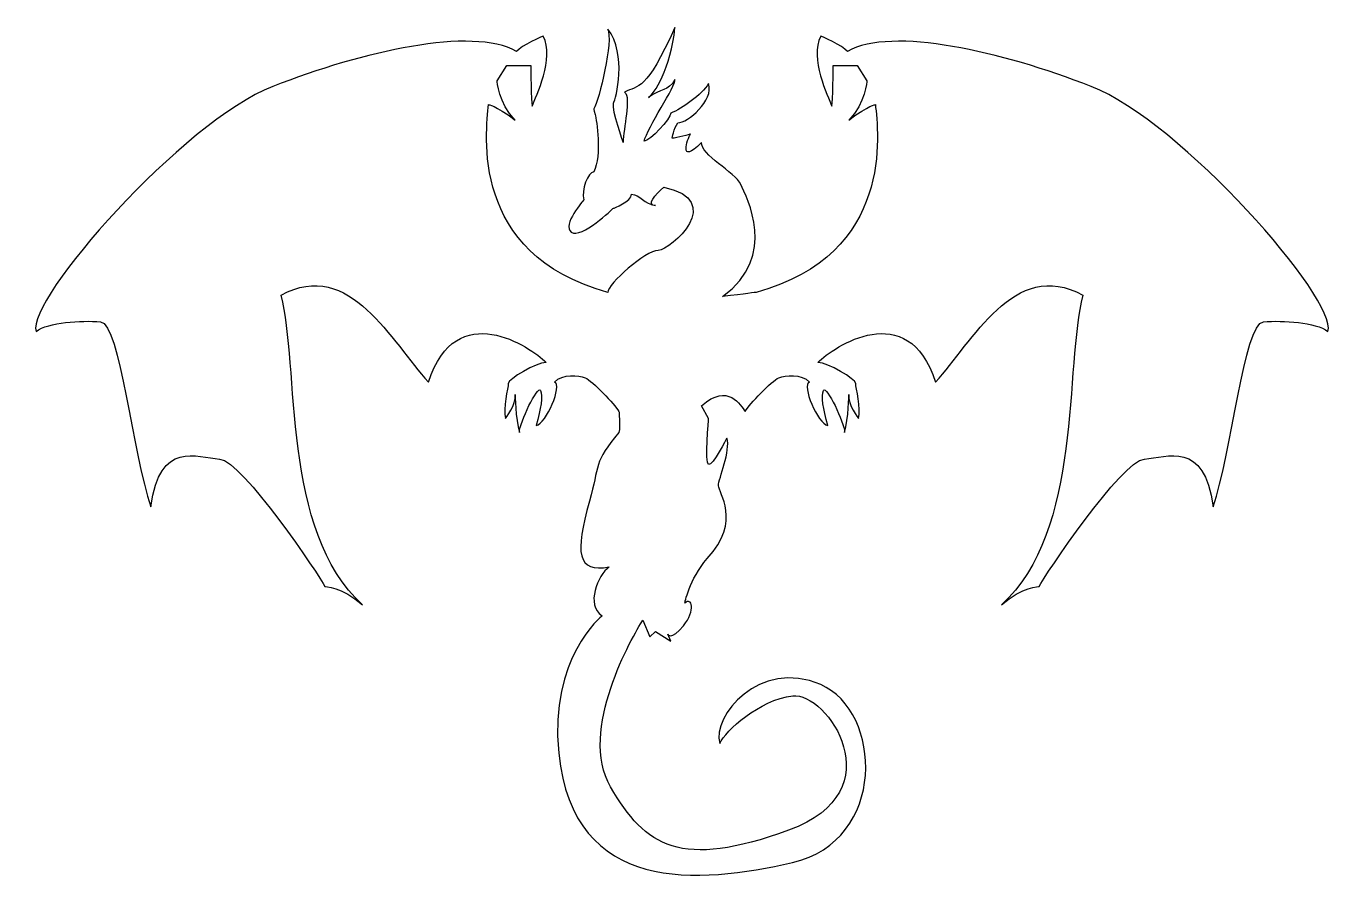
# Model space of a CAD drawing. Header units: centimetres. Extents: x -10.5 to 10.5, y -7.1 to 6.8.
import ezdxf

# ---------------------------------------------------------------- set-up
doc = ezdxf.new("R2010")
doc.units = ezdxf.units.CM
doc.header["$MEASUREMENT"] = 0
doc.layers.add('Camada 1', color=7, linetype='Continuous')

msp = doc.modelspace()

# ---------------------------------------------------------------- linework, layer by layer
at = {"layer": 'Camada 1'}
msp.add_open_spline([(-1.00732, 0.63909), (-1.07447, 0.75098), (-1.43266, 1.13156), (-1.54456, 1.17635), (-1.54456, 1.17635), (-1.65651, 1.22112), (-1.90275, 1.2435), (-2.03706, 1.10917), (-2.03706, 1.10917), (-1.90276, 1.0644), (-2.17139, 0.43758), (-2.32808, 0.41522), (-2.32808, 0.41522), (-2.2609, 0.68383), (-2.21616, 0.88536), (-2.2609, 0.97484), (-2.2609, 0.97484), (-2.30567, 1.06438), (-2.59671, 0.45999), (-2.59671, 0.3033), (-2.59671, 0.3033), (-2.66386, 0.52714), (-2.66386, 0.90769), (-2.66386, 0.90769), (-2.66386, 0.90769), (-2.64145, 0.75098), (-2.82052, 0.52714), (-2.82052, 0.52714), (-2.82052, 0.52714), (-2.86531, 0.68383), (-2.77578, 1.01961), (-2.77578, 1.08676), (-2.77578, 1.08676), (-2.77578, 1.15396), (-2.32805, 1.42254), (-2.17134, 1.42254), (-2.17134, 1.42254), (-2.41759, 1.66879), (-3.60403, 2.47468), (-4.05173, 1.10914), (-4.05173, 1.10914), (-4.63376, 1.73594), (-5.30533, 3.10145), (-6.40221, 2.49706), (-6.40221, 2.49706), (-6.11119, 1.37779), (-6.40221, -1.28608), (-5.10385, -2.45015), (-5.10385, -2.45015), (-5.43963, -2.15913), (-5.70826, -2.15913), (-5.70826, -2.15913), (-5.70826, -2.15913), (-5.77541, -2.00242), (-7.02898, -0.14443), (-7.38717, -0.12208), (-7.38717, -0.12208), (-7.74536, -0.09967), (-8.34975, 0.19132), (-8.48408, -0.88318), (-8.48408, -0.88318), (-8.77512, -0.07725), (-8.9766, 2.04937), (-9.29, 2.07175), (-9.29, 2.07175), (-9.6034, 2.09413), (-10.11825, 2.07175), (-10.31973, 1.91506), (-10.31973, 1.91506), (-10.47642, 2.42992), (-7.96922, 5.27289), (-6.53658, 5.83254), (-6.53658, 5.83254), (-5.10389, 6.39216), (-3.3578, 6.79509), (-2.64149, 6.39216), (-2.64149, 6.39216), (-2.57434, 6.48172), (-2.21617, 6.63841), (-2.21617, 6.63841), (-2.21617, 6.63841), (-2.03707, 6.28024), (-2.32809, 5.67586), (-2.39524, 5.51914), (-2.39524, 5.51914), (-2.41762, 5.83254), (-2.41762, 6.16832), (-2.41762, 6.16832), (-2.41762, 6.16832), (-2.41762, 6.16832), (-2.79818, 6.16832), (-2.79818, 6.16832), (-2.79818, 6.16832), (-2.79818, 6.16832), (-2.95487, 5.92207), (-2.95487, 5.92207), (-2.95487, 5.92207), (-2.95487, 5.92207), (-2.93249, 5.5639), (-2.66388, 5.29527), (-2.66388, 5.29527), (-2.99966, 5.54152), (-3.0892, 5.54152), (-3.0892, 5.54152), (-3.0892, 5.54152), (-3.13397, 5.1162), (-3.4026, 3.14625), (-1.18642, 2.54183), (-1.18642, 2.54183), (-1.18642, 2.67613), (-0.58201, 3.2134), (-0.38053, 3.2134), (-0.38053, 3.2134), (-0.1791, 3.2134), (0.71635, 4.01927), (-0.29099, 4.22075), (-0.29099, 4.22075), (-0.42529, 4.10883), (-0.58201, 3.92973), (-0.42529, 3.92973), (-0.42529, 3.92973), (-0.60439, 3.95211), (-0.67154, 4.10883), (-0.80584, 4.10883), (-0.80584, 4.10883), (-0.80584, 3.99688), (-1.09686, 3.88497), (-1.09686, 3.88497), (-1.09686, 3.88497), (-1.09686, 3.88497), (-1.61171, 3.3925), (-1.76845, 3.50442), (-1.76845, 3.50442), (-1.92516, 3.61634), (-1.567, 4.01927), (-1.567, 4.01927), (-1.567, 4.01927), (-1.61177, 4.17598), (-1.49985, 4.467), (-1.41031, 4.467), (-1.41031, 4.467), (-1.27601, 4.73563), (-1.36552, 5.29528), (-1.3879, 5.38479), (-1.3879, 5.38479), (-1.41028, 5.47435), (-1.41028, 5.47435), (-1.41028, 5.47435), (-1.41028, 5.47435), (-1.32072, 5.60865), (-1.09685, 6.57126), (-1.18642, 6.75033), (-1.18642, 6.75033), (-0.87302, 6.3474), (-1.05209, 5.63106), (-1.09686, 5.56389), (-1.09686, 5.56389), (-1.11927, 5.45197), (-0.9402, 4.93709), (-0.9402, 4.93709), (-0.9402, 4.93709), (-0.9402, 5.16095), (-0.80587, 5.65342), (-0.91779, 5.74298), (-0.91779, 5.74298), (-0.69395, 5.8549), (-0.58201, 5.74298), (-0.11192, 6.77271), (-0.11192, 6.77271), (-0.1791, 6.12353), (-0.44768, 5.69824), (-0.53724, 5.65344), (-0.53724, 5.65344), (-0.33579, 5.81013), (-0.22384, 5.743), (-0.11192, 5.94446), (-0.11192, 5.94446), (-0.08951, 5.85492), (-0.55965, 5.16095), (-0.60442, 4.9595), (-0.60442, 4.9595), (-0.51488, 4.9595), (-0.1791, 5.31769), (-0.1791, 5.4072), (-0.1791, 5.4072), (0.00002, 5.47435), (0.3134, 5.69822), (0.42534, 5.87729), (0.42534, 5.87729), (0.51488, 5.60866), (0.08956, 5.25052), (-0.06713, 5.25052), (-0.06713, 5.25052), (-0.13428, 5.16098), (-0.15669, 5.00427), (-0.15669, 5.00427), (-0.15669, 5.00427), (-0.08951, 5.00427), (0.1343, 5.07142), (0.1343, 5.07142), (0.1343, 5.07142), (0.08956, 5.00427), (-0.06713, 4.55657), (0.31342, 4.93709), (0.31342, 4.93709), (0.29104, 4.73564), (0.85066, 4.46698), (0.94019, 4.26555), (0.94019, 4.26555), (1.02978, 4.06407), (1.5446, 3.1239), (0.6492, 2.47469), (0.6492, 2.47469), (1.00734, 2.51946), (1.18646, 2.54184), (1.18646, 2.54184), (1.18646, 2.54184), (3.40264, 3.14623), (3.13401, 5.11618), (3.08921, 5.54153), (3.08921, 5.54153), (3.08921, 5.54153), (2.99967, 5.54153), (2.66389, 5.29528), (2.66389, 5.29528), (2.9325, 5.56391), (2.95491, 5.92208), (2.95491, 5.92208), (2.95491, 5.92208), (2.95491, 5.92208), (2.79822, 6.16833), (2.79822, 6.16833), (2.79822, 6.16833), (2.79822, 6.16833), (2.41766, 6.16832), (2.41766, 6.16832), (2.41766, 6.16832), (2.41766, 6.16832), (2.41766, 5.83256), (2.39525, 5.51914), (2.39525, 5.51914), (2.3281, 5.67585), (2.03711, 6.28024), (2.21621, 6.63841), (2.21621, 6.63841), (2.21621, 6.63841), (2.57435, 6.48172), (2.6415, 6.39216), (2.6415, 6.39216), (3.35781, 6.79509), (5.1039, 6.39216), (6.53656, 5.83254), (6.53656, 5.83254), (7.96925, 5.27289), (10.47644, 2.42992), (10.31973, 1.91507), (10.31973, 1.91507), (10.11825, 2.07178), (9.6034, 2.09414), (9.29, 2.07176), (9.29, 2.07176), (8.9766, 2.04938), (8.77515, -0.07727), (8.48411, -0.88316), (8.48411, -0.88316), (8.34983, 0.19131), (7.74539, -0.09968), (7.3872, -0.12206), (7.3872, -0.12206), (7.02906, -0.14444), (5.77546, -2.0024), (5.70831, -2.15911), (5.70831, -2.15911), (5.70831, -2.15911), (5.4397, -2.15911), (5.1039, -2.45013), (5.1039, -2.45013), (6.40224, -1.28607), (6.11125, 1.37781), (6.40226, 2.49708), (6.40226, 2.49708), (5.30535, 3.10147), (4.63381, 1.73595), (4.05175, 1.10916), (4.05175, 1.10916), (3.60402, 2.4747), (2.4176, 1.66881), (2.17136, 1.42256), (2.17136, 1.42256), (2.32807, 1.42256), (2.77577, 1.15395), (2.77577, 1.08678), (2.77577, 1.08678), (2.77577, 1.01963), (2.86536, 0.68385), (2.82056, 0.52716), (2.82056, 0.52716), (2.82056, 0.52716), (2.64146, 0.751), (2.66385, 0.90771), (2.66385, 0.90771), (2.66385, 0.90771), (2.66385, 0.52716), (2.59673, 0.30332), (2.59673, 0.30332), (2.59673, 0.46001), (2.30569, 1.06439), (2.26095, 0.97486), (2.26095, 0.97486), (2.21621, 0.88535), (2.26095, 0.68384), (2.3281, 0.41524), (2.3281, 0.41524), (2.17139, 0.4376), (1.90276, 1.06442), (2.03708, 1.10919), (2.03708, 1.10919), (1.90275, 1.24352), (1.65653, 1.22114), (1.54458, 1.17637), (1.54458, 1.17637), (1.43269, 1.1316), (1.07449, 0.75103), (1.00732, 0.63911), (1.00732, 0.63911), (0.94017, 0.72867), (0.73874, 1.1092), (0.31337, 0.72867), (0.31337, 0.72867), (0.31337, 0.72867), (0.42529, 0.52719), (0.42529, 0.52719), (0.42529, 0.52719), (0.42529, 0.52719), (0.35811, -0.18914), (0.42529, -0.21153), (0.42529, -0.21153), (0.49247, -0.23394), (0.71631, 0.21379), (0.71631, 0.21379), (0.71631, 0.21379), (0.78346, 0.01234), (0.58201, -0.43542), (0.58201, -0.54734), (0.58201, -0.54734), (0.58201, -0.65926), (0.96253, -1.10696), (0.40289, -1.71137), (0.40289, -1.71137), (0.1119, -2.04715), (0.04472, -2.4277), (0.04472, -2.4277), (0.04472, -2.4277), (0.15667, -2.31578), (0.22387, -2.53962), (0.02236, -2.78587), (0.02236, -2.78587), (-0.17915, -3.03214), (-0.22391, -2.9202), (-0.22391, -2.9202), (-0.22391, -2.9202), (-0.22391, -2.9202), (-0.17917, -3.03212), (-0.17917, -3.03212), (-0.17917, -3.03212), (-0.17917, -3.03212), (-0.42539, -2.87541), (-0.42539, -2.87541), (-0.42539, -2.87541), (-0.42539, -2.87541), (-0.51495, -2.96495), (-0.51495, -2.96495), (-0.51495, -2.96495), (-0.51495, -2.96495), (-0.62687, -2.69634), (-0.62687, -2.69634), (-0.62687, -2.69634), (-0.78353, -2.94256), (-1.6638, -4.46222), (-1.14172, -5.36019), (-1.14172, -5.36019), (-0.58207, -6.3228), (-0.02245, -6.68096), (1.70125, -6.05417), (1.70125, -6.05417), (3.42495, -5.42738), (2.30566, -3.83797), (1.7684, -3.90514), (1.7684, -3.90514), (1.23114, -3.97229), (0.69393, -4.46473), (0.60437, -4.66624), (0.60437, -4.66624), (0.47007, -4.24095), (1.23117, -3.30075), (2.21616, -3.72607), (2.21616, -3.72607), (3.2011, -4.15139), (3.28444, -6.2222), (1.76306, -6.57068), (1.76306, -6.57068), (0.27033, -6.9126), (-1.73709, -7.08529), (-1.96995, -4.82295), (-1.96995, -4.82295), (-2.12669, -3.30075), (-1.27603, -2.62916), (-1.27603, -2.62916), (-1.27603, -2.62916), (-1.54461, -2.45012), (-1.34318, -1.98003), (-1.16411, -1.84573), (-1.16411, -1.84573), (-1.67896, -1.93524), (-1.71259, -1.63314), (-1.47751, -0.79356), (-1.47751, -0.79356), (-1.3208, -0.23394), (-1.41036, -0.16679), (-1.0074, 0.30335), (-1.0074, 0.30335), (-0.98494, 0.41522), (-1.00732, 0.63909), (-1.00732, 0.63909)], degree=3, knots=[0, 0, 0, 0, 0.00934579, 0.00934579, 0.00934579, 0.00934579, 0.01869159, 0.01869159, 0.01869159, 0.01869159, 0.02803738, 0.02803738, 0.02803738, 0.02803738, 0.03738318, 0.03738318, 0.03738318, 0.03738318, 0.04672897, 0.04672897, 0.04672897, 0.04672897, 0.05607477, 0.05607477, 0.05607477, 0.05607477, 0.06542056, 0.06542056, 0.06542056, 0.06542056, 0.07476636, 0.07476636, 0.07476636, 0.07476636, 0.08411215, 0.08411215, 0.08411215, 0.08411215, 0.09345794, 0.09345794, 0.09345794, 0.09345794, 0.10280374, 0.10280374, 0.10280374, 0.10280374, 0.11214953, 0.11214953, 0.11214953, 0.11214953, 0.12149533, 0.12149533, 0.12149533, 0.12149533, 0.13084112, 0.13084112, 0.13084112, 0.13084112, 0.14018692, 0.14018692, 0.14018692, 0.14018692, 0.14953271, 0.14953271, 0.14953271, 0.14953271, 0.1588785, 0.1588785, 0.1588785, 0.1588785, 0.1682243, 0.1682243, 0.1682243, 0.1682243, 0.17757009, 0.17757009, 0.17757009, 0.17757009, 0.18691589, 0.18691589, 0.18691589, 0.18691589, 0.19626168, 0.19626168, 0.19626168, 0.19626168, 0.20560748, 0.20560748, 0.20560748, 0.20560748, 0.21495327, 0.21495327, 0.21495327, 0.21495327, 0.22429907, 0.22429907, 0.22429907, 0.22429907, 0.23364486, 0.23364486, 0.23364486, 0.23364486, 0.24299065, 0.24299065, 0.24299065, 0.24299065, 0.25233645, 0.25233645, 0.25233645, 0.25233645, 0.26168224, 0.26168224, 0.26168224, 0.26168224, 0.27102804, 0.27102804, 0.27102804, 0.27102804, 0.28037383, 0.28037383, 0.28037383, 0.28037383, 0.28971963, 0.28971963, 0.28971963, 0.28971963, 0.29906542, 0.29906542, 0.29906542, 0.29906542, 0.30841121, 0.30841121, 0.30841121, 0.30841121, 0.31775701, 0.31775701, 0.31775701, 0.31775701, 0.3271028, 0.3271028, 0.3271028, 0.3271028, 0.3364486, 0.3364486, 0.3364486, 0.3364486, 0.34579439, 0.34579439, 0.34579439, 0.34579439, 0.35514019, 0.35514019, 0.35514019, 0.35514019, 0.36448598, 0.36448598, 0.36448598, 0.36448598, 0.37383178, 0.37383178, 0.37383178, 0.37383178, 0.38317757, 0.38317757, 0.38317757, 0.38317757, 0.39252336, 0.39252336, 0.39252336, 0.39252336, 0.40186916, 0.40186916, 0.40186916, 0.40186916, 0.41121495, 0.41121495, 0.41121495, 0.41121495, 0.42056075, 0.42056075, 0.42056075, 0.42056075, 0.42990654, 0.42990654, 0.42990654, 0.42990654, 0.43925234, 0.43925234, 0.43925234, 0.43925234, 0.44859813, 0.44859813, 0.44859813, 0.44859813, 0.45794393, 0.45794393, 0.45794393, 0.45794393, 0.46728972, 0.46728972, 0.46728972, 0.46728972, 0.47663551, 0.47663551, 0.47663551, 0.47663551, 0.48598131, 0.48598131, 0.48598131, 0.48598131, 0.4953271, 0.4953271, 0.4953271, 0.4953271, 0.5046729, 0.5046729, 0.5046729, 0.5046729, 0.51401869, 0.51401869, 0.51401869, 0.51401869, 0.52336449, 0.52336449, 0.52336449, 0.52336449, 0.53271028, 0.53271028, 0.53271028, 0.53271028, 0.54205607, 0.54205607, 0.54205607, 0.54205607, 0.55140187, 0.55140187, 0.55140187, 0.55140187, 0.56074766, 0.56074766, 0.56074766, 0.56074766, 0.57009346, 0.57009346, 0.57009346, 0.57009346, 0.57943925, 0.57943925, 0.57943925, 0.57943925, 0.58878505, 0.58878505, 0.58878505, 0.58878505, 0.59813084, 0.59813084, 0.59813084, 0.59813084, 0.60747664, 0.60747664, 0.60747664, 0.60747664, 0.61682243, 0.61682243, 0.61682243, 0.61682243, 0.62616822, 0.62616822, 0.62616822, 0.62616822, 0.63551402, 0.63551402, 0.63551402, 0.63551402, 0.64485981, 0.64485981, 0.64485981, 0.64485981, 0.65420561, 0.65420561, 0.65420561, 0.65420561, 0.6635514, 0.6635514, 0.6635514, 0.6635514, 0.6728972, 0.6728972, 0.6728972, 0.6728972, 0.68224299, 0.68224299, 0.68224299, 0.68224299, 0.69158879, 0.69158879, 0.69158879, 0.69158879, 0.70093458, 0.70093458, 0.70093458, 0.70093458, 0.71028037, 0.71028037, 0.71028037, 0.71028037, 0.71962617, 0.71962617, 0.71962617, 0.71962617, 0.72897196, 0.72897196, 0.72897196, 0.72897196, 0.73831776, 0.73831776, 0.73831776, 0.73831776, 0.74766355, 0.74766355, 0.74766355, 0.74766355, 0.75700935, 0.75700935, 0.75700935, 0.75700935, 0.76635514, 0.76635514, 0.76635514, 0.76635514, 0.77570093, 0.77570093, 0.77570093, 0.77570093, 0.78504673, 0.78504673, 0.78504673, 0.78504673, 0.79439252, 0.79439252, 0.79439252, 0.79439252, 0.80373832, 0.80373832, 0.80373832, 0.80373832, 0.81308411, 0.81308411, 0.81308411, 0.81308411, 0.82242991, 0.82242991, 0.82242991, 0.82242991, 0.8317757, 0.8317757, 0.8317757, 0.8317757, 0.8411215, 0.8411215, 0.8411215, 0.8411215, 0.85046729, 0.85046729, 0.85046729, 0.85046729, 0.85981308, 0.85981308, 0.85981308, 0.85981308, 0.86915888, 0.86915888, 0.86915888, 0.86915888, 0.87850467, 0.87850467, 0.87850467, 0.87850467, 0.88785047, 0.88785047, 0.88785047, 0.88785047, 0.89719626, 0.89719626, 0.89719626, 0.89719626, 0.90654206, 0.90654206, 0.90654206, 0.90654206, 0.91588785, 0.91588785, 0.91588785, 0.91588785, 0.92523364, 0.92523364, 0.92523364, 0.92523364, 0.93457944, 0.93457944, 0.93457944, 0.93457944, 0.94392523, 0.94392523, 0.94392523, 0.94392523, 0.95327103, 0.95327103, 0.95327103, 0.95327103, 0.96261682, 0.96261682, 0.96261682, 0.96261682, 0.97196262, 0.97196262, 0.97196262, 0.97196262, 0.98130841, 0.98130841, 0.98130841, 0.98130841, 1, 1, 1, 1], dxfattribs=at)

doc.saveas('drawing.dxf')
